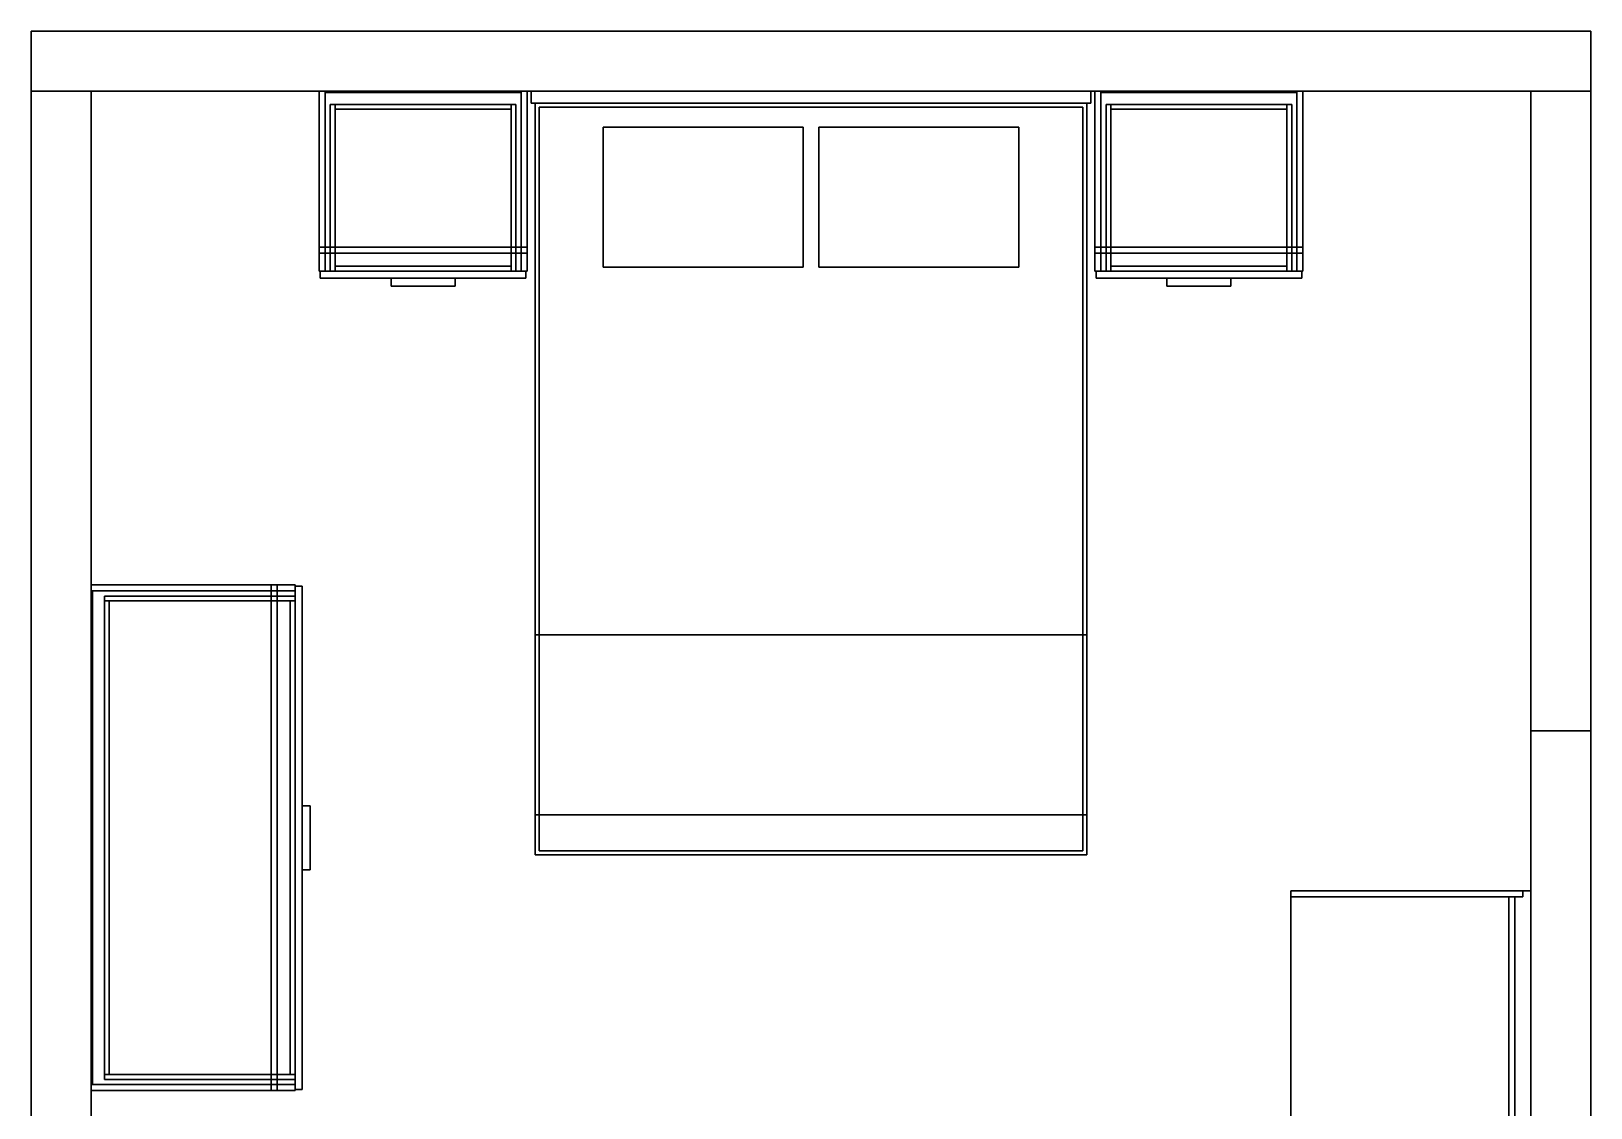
# Model space of a CAD drawing. Header units: millimetres. Extents: x -150 to 3750, y -150 to 4150.
# Drawn here: x -150 to 3750, y 1457 to 4150 of the extents above; entities that cross this region are included whole.
import ezdxf

# ---------------------------------------------------------------- set-up
doc = ezdxf.new("R2010")
doc.units = ezdxf.units.MM
for name, color, linetype in [('AMBIENTE', 2, 'CONTINUOUS'), ('M01_WALL_PANEL', 3, 'CONTINUOUS'), ('M02_BED', 4, 'CONTINUOUS'), ('M03_NIGHTSTAND', 5, 'CONTINUOUS'), ('M04_NIGHTSTAND', 6, 'CONTINUOUS'), ('M06_DRESSER', 1, 'CONTINUOUS'), ('M07_DESK', 2, 'CONTINUOUS')]:
    doc.layers.add(name, color=color, linetype=linetype)

msp = doc.modelspace()

# ---------------------------------------------------------------- linework, layer by layer
at = {"layer": 'AMBIENTE'}
for points in [[(3750, 4150), (3750, 4000), (-150, 4000), (-150, 4150)], [(-150, 4000, 2700), (3750, 4000, 2700), (3750, 4150, 2700), (-150, 4150, 2700)], [(-150, 4150, 2700), (3750, 4150, 2700), (3750, 4150), (-150, 4150)], [(-150, 4000, 2700), (-150, 4150, 2700), (-150, 4150), (-150, 4000)], [(3750, 4150, 2700), (3750, 4000, 2700), (3750, 4000), (3750, 4150)], [(3750, 4000, 2700), (-150, 4000, 2700), (-150, 4000), (3750, 4000)], [(-150, 4000), (0, 4000), (0, 0), (-150, 0)], [(0, 0, 2700), (0, 4000, 2700), (-150, 4000, 2700), (-150, 0, 2700)], [(-150, 0, 2700), (-150, 4000, 2700), (-150, 4000), (-150, 0)], [(-150, 4000, 2700), (0, 4000, 2700), (0, 4000), (-150, 4000)], [(0, 4000, 2700), (0, 0, 2700), (0, 0), (0, 4000)], [(0, 0, -20), (0, 4000, -20), (3600, 4000, -20), (3600, 0, -20)], [(0, 0), (3600, 0), (3600, 4000), (0, 4000)], [(3600, 4000, -20), (0, 4000, -20), (0, 4000), (3600, 4000)], [(0, 4000, -20), (0, 0, -20), (0, 0), (0, 4000)], [(3750, 2400), (3600, 2400), (3600, 4000), (3750, 4000)], [(3600, 4000, 2700), (3600, 2400, 2700), (3750, 2400, 2700), (3750, 4000, 2700)], [(3600, 2400, 2700), (3600, 4000, 2700), (3600, 4000), (3600, 2400)], [(3600, 4000, 2700), (3750, 4000, 2700), (3750, 4000), (3600, 4000)], [(3600, 0, -20), (3600, 4000, -20), (3600, 4000), (3600, 0)], [(3750, 4000, 2700), (3750, 2400, 2700), (3750, 2400), (3750, 4000)], [(3750, 2400, 2700), (3600, 2400, 2700), (3600, 2400), (3750, 2400)], [(3750, 1200), (3600, 1200), (3600, 2400), (3750, 2400)], [(3600, 2400, 1000), (3600, 1200, 1000), (3750, 1200, 1000), (3750, 2400, 1000)], [(3600, 1200, 1000), (3600, 2400, 1000), (3600, 2400), (3600, 1200)], [(3600, 2400, 1000), (3750, 2400, 1000), (3750, 2400), (3600, 2400)], [(3750, 1200, 2200), (3600, 1200, 2200), (3600, 2400, 2200), (3750, 2400, 2200)], [(3600, 2400, 2700), (3600, 1200, 2700), (3750, 1200, 2700), (3750, 2400, 2700)], [(3600, 1200, 2700), (3600, 2400, 2700), (3600, 2400, 2200), (3600, 1200, 2200)], [(3600, 2400, 2700), (3750, 2400, 2700), (3750, 2400, 2200), (3600, 2400, 2200)], [(3750, 2400, 1000), (3750, 1200, 1000), (3750, 1200), (3750, 2400)], [(3750, 2400, 2700), (3750, 1200, 2700), (3750, 1200, 2200), (3750, 2400, 2200)]]:
    msp.add_3dface(points, dxfattribs=at)
at = {"layer": 'M01_WALL_PANEL'}
for points in [[(2500, 4000, 450), (2500, 3970, 450), (1100, 3970, 450), (1100, 4000, 450)], [(1100, 3970, 1050), (2500, 3970, 1050), (2500, 4000, 1050), (1100, 4000, 1050)], [(1100, 4000, 1050), (2500, 4000, 1050), (2500, 4000, 450), (1100, 4000, 450)], [(1100, 3970, 1050), (1100, 4000, 1050), (1100, 4000, 450), (1100, 3970, 450)], [(2500, 4000, 1050), (2500, 3970, 1050), (2500, 3970, 450), (2500, 4000, 450)], [(2500, 3970, 1050), (1100, 3970, 1050), (1100, 3970, 450), (2500, 3970, 450)]]:
    msp.add_3dface(points, dxfattribs=at)
at = {"layer": 'M02_BED'}
for points in [[(2490, 3970), (2490, 2090), (1110, 2090), (1110, 3970)], [(1110, 2090, 297), (2490, 2090, 297), (2490, 3970, 297), (1110, 3970, 297)], [(1110, 3970, 297), (2490, 3970, 297), (2490, 3970), (1110, 3970)], [(1110, 2090, 297), (1110, 3970, 297), (1110, 3970), (1110, 2090)], [(2480, 3960, 297), (2480, 2100, 297), (1120, 2100, 297), (1120, 3960, 297)], [(1120, 2100, 540), (2480, 2100, 540), (2480, 3960, 540), (1120, 3960, 540)], [(1120, 3960, 540), (2480, 3960, 540), (2480, 3960, 297), (1120, 3960, 297)], [(1120, 2100, 540), (1120, 3960, 540), (1120, 3960, 297), (1120, 2100, 297)], [(2480, 3960, 540), (2480, 2100, 540), (2480, 2100, 297), (2480, 3960, 297)], [(2490, 3970, 297), (2490, 2090, 297), (2490, 2090), (2490, 3970)], [(1780, 3910, 540), (1780, 3560, 540), (1280, 3560, 540), (1280, 3910, 540)], [(1280, 3560, 660), (1780, 3560, 660), (1780, 3910, 660), (1280, 3910, 660)], [(1280, 3910, 660), (1780, 3910, 660), (1780, 3910, 540), (1280, 3910, 540)], [(1280, 3560, 660), (1280, 3910, 660), (1280, 3910, 540), (1280, 3560, 540)], [(1780, 3910, 660), (1780, 3560, 660), (1780, 3560, 540), (1780, 3910, 540)], [(2320, 3910, 540), (2320, 3560, 540), (1820, 3560, 540), (1820, 3910, 540)], [(1820, 3560, 660), (2320, 3560, 660), (2320, 3910, 660), (1820, 3910, 660)], [(1820, 3910, 660), (2320, 3910, 660), (2320, 3910, 540), (1820, 3910, 540)], [(1820, 3560, 660), (1820, 3910, 660), (1820, 3910, 540), (1820, 3560, 540)], [(2320, 3910, 660), (2320, 3560, 660), (2320, 3560, 540), (2320, 3910, 540)], [(1780, 3560, 660), (1280, 3560, 660), (1280, 3560, 540), (1780, 3560, 540)], [(2320, 3560, 660), (1820, 3560, 660), (1820, 3560, 540), (2320, 3560, 540)], [(2490, 2640, 535), (2490, 2190, 535), (1110, 2190, 535), (1110, 2640, 535)], [(1110, 2190, 547), (2490, 2190, 547), (2490, 2640, 547), (1110, 2640, 547)], [(1110, 2640, 547), (2490, 2640, 547), (2490, 2640, 535), (1110, 2640, 535)], [(1110, 2190, 547), (1110, 2640, 547), (1110, 2640, 535), (1110, 2190, 535)], [(2490, 2640, 547), (2490, 2190, 547), (2490, 2190, 535), (2490, 2640, 535)], [(2490, 2190, 547), (1110, 2190, 547), (1110, 2190, 535), (2490, 2190, 535)], [(2490, 2090, 297), (1110, 2090, 297), (1110, 2090), (2490, 2090)], [(2480, 2100, 540), (1120, 2100, 540), (1120, 2100, 297), (2480, 2100, 297)]]:
    msp.add_3dface(points, dxfattribs=at)
at = {"layer": 'M03_NIGHTSTAND'}
for points in [[(585, 4000, 60), (585, 3550, 60), (570, 3550, 60), (570, 4000, 60)], [(570, 3550, 680), (585, 3550, 680), (585, 4000, 680), (570, 4000, 680)], [(570, 4000, 680), (585, 4000, 680), (585, 4000, 60), (570, 4000, 60)], [(570, 3550, 680), (570, 4000, 680), (570, 4000, 60), (570, 3550, 60)], [(585, 4000, 680), (585, 3550, 680), (585, 3550, 60), (585, 4000, 60)], [(1075, 4000, 75), (1075, 3997, 75), (585, 3997, 75), (585, 4000, 75)], [(585, 3997, 665), (1075, 3997, 665), (1075, 4000, 665), (585, 4000, 665)], [(585, 4000, 665), (1075, 4000, 665), (1075, 4000, 75), (585, 4000, 75)], [(585, 3997, 665), (585, 4000, 665), (585, 4000, 75), (585, 3997, 75)], [(1075, 3997, 60), (1075, 3550, 60), (585, 3550, 60), (585, 3997, 60)], [(585, 3550, 75), (1075, 3550, 75), (1075, 3997, 75), (585, 3997, 75)], [(585, 3997, 75), (1075, 3997, 75), (1075, 3997, 60), (585, 3997, 60)], [(585, 3550, 75), (585, 3997, 75), (585, 3997, 60), (585, 3550, 60)], [(1075, 3997, 665), (585, 3997, 665), (585, 3997, 75), (1075, 3997, 75)], [(1075, 3997, 665), (1075, 3550, 665), (585, 3550, 665), (585, 3997, 665)], [(585, 3550, 680), (1075, 3550, 680), (1075, 3997, 680), (585, 3997, 680)], [(585, 3997, 680), (1075, 3997, 680), (1075, 3997, 665), (585, 3997, 665)], [(585, 3550, 680), (585, 3997, 680), (585, 3997, 665), (585, 3550, 665)], [(1090, 4000, 60), (1090, 3550, 60), (1075, 3550, 60), (1075, 4000, 60)], [(1075, 3550, 680), (1090, 3550, 680), (1090, 4000, 680), (1075, 4000, 680)], [(1075, 4000, 680), (1090, 4000, 680), (1090, 4000, 60), (1075, 4000, 60)], [(1075, 3550, 680), (1075, 4000, 680), (1075, 4000, 60), (1075, 3550, 60)], [(1075, 4000, 665), (1075, 3997, 665), (1075, 3997, 75), (1075, 4000, 75)], [(1075, 3997, 75), (1075, 3550, 75), (1075, 3550, 60), (1075, 3997, 60)], [(1075, 3997, 680), (1075, 3550, 680), (1075, 3550, 665), (1075, 3997, 665)], [(1090, 4000, 680), (1090, 3550, 680), (1090, 3550, 60), (1090, 4000, 60)], [(610, 3967, 88), (610, 3550, 88), (598, 3550, 88), (598, 3967, 88)], [(598, 3550, 333.5), (610, 3550, 333.5), (610, 3967, 333.5), (598, 3967, 333.5)], [(598, 3967, 333.5), (610, 3967, 333.5), (610, 3967, 88), (598, 3967, 88)], [(598, 3550, 333.5), (598, 3967, 333.5), (598, 3967, 88), (598, 3550, 88)], [(610, 3967, 396.5), (610, 3550, 396.5), (598, 3550, 396.5), (598, 3967, 396.5)], [(598, 3550, 642), (610, 3550, 642), (610, 3967, 642), (598, 3967, 642)], [(598, 3967, 642), (610, 3967, 642), (610, 3967, 396.5), (598, 3967, 396.5)], [(598, 3550, 642), (598, 3967, 642), (598, 3967, 396.5), (598, 3550, 396.5)], [(610, 3967, 333.5), (610, 3550, 333.5), (610, 3550, 88), (610, 3967, 88)], [(1050, 3967, 88), (1050, 3955, 88), (610, 3955, 88), (610, 3967, 88)], [(610, 3955, 333.5), (1050, 3955, 333.5), (1050, 3967, 333.5), (610, 3967, 333.5)], [(610, 3967, 333.5), (1050, 3967, 333.5), (1050, 3967, 88), (610, 3967, 88)], [(610, 3955, 333.5), (610, 3967, 333.5), (610, 3967, 88), (610, 3955, 88)], [(610, 3967, 642), (610, 3550, 642), (610, 3550, 396.5), (610, 3967, 396.5)], [(1050, 3967, 396.5), (1050, 3955, 396.5), (610, 3955, 396.5), (610, 3967, 396.5)], [(610, 3955, 642), (1050, 3955, 642), (1050, 3967, 642), (610, 3967, 642)], [(610, 3967, 642), (1050, 3967, 642), (1050, 3967, 396.5), (610, 3967, 396.5)], [(610, 3955, 642), (610, 3967, 642), (610, 3967, 396.5), (610, 3955, 396.5)], [(1050, 3955, 333.5), (610, 3955, 333.5), (610, 3955, 88), (1050, 3955, 88)], [(1050, 3955, 88), (1050, 3562, 88), (610, 3562, 88), (610, 3955, 88)], [(610, 3562, 91), (1050, 3562, 91), (1050, 3955, 91), (610, 3955, 91)], [(610, 3955, 91), (1050, 3955, 91), (1050, 3955, 88), (610, 3955, 88)], [(610, 3562, 91), (610, 3955, 91), (610, 3955, 88), (610, 3562, 88)], [(1050, 3955, 642), (610, 3955, 642), (610, 3955, 396.5), (1050, 3955, 396.5)], [(1050, 3955, 396.5), (1050, 3562, 396.5), (610, 3562, 396.5), (610, 3955, 396.5)], [(610, 3562, 399.5), (1050, 3562, 399.5), (1050, 3955, 399.5), (610, 3955, 399.5)], [(610, 3955, 399.5), (1050, 3955, 399.5), (1050, 3955, 396.5), (610, 3955, 396.5)], [(610, 3562, 399.5), (610, 3955, 399.5), (610, 3955, 396.5), (610, 3562, 396.5)], [(1062, 3967, 88), (1062, 3550, 88), (1050, 3550, 88), (1050, 3967, 88)], [(1050, 3550, 333.5), (1062, 3550, 333.5), (1062, 3967, 333.5), (1050, 3967, 333.5)], [(1050, 3967, 333.5), (1062, 3967, 333.5), (1062, 3967, 88), (1050, 3967, 88)], [(1050, 3550, 333.5), (1050, 3967, 333.5), (1050, 3967, 88), (1050, 3550, 88)], [(1050, 3967, 333.5), (1050, 3955, 333.5), (1050, 3955, 88), (1050, 3967, 88)], [(1062, 3967, 396.5), (1062, 3550, 396.5), (1050, 3550, 396.5), (1050, 3967, 396.5)], [(1050, 3550, 642), (1062, 3550, 642), (1062, 3967, 642), (1050, 3967, 642)], [(1050, 3967, 642), (1062, 3967, 642), (1062, 3967, 396.5), (1050, 3967, 396.5)], [(1050, 3550, 642), (1050, 3967, 642), (1050, 3967, 396.5), (1050, 3550, 396.5)], [(1050, 3967, 642), (1050, 3955, 642), (1050, 3955, 396.5), (1050, 3967, 396.5)], [(1050, 3955, 91), (1050, 3562, 91), (1050, 3562, 88), (1050, 3955, 88)], [(1050, 3955, 399.5), (1050, 3562, 399.5), (1050, 3562, 396.5), (1050, 3955, 396.5)], [(1062, 3967, 333.5), (1062, 3550, 333.5), (1062, 3550, 88), (1062, 3967, 88)], [(1062, 3967, 642), (1062, 3550, 642), (1062, 3550, 396.5), (1062, 3967, 396.5)], [(1090, 3610), (1090, 3595), (570, 3595), (570, 3610)], [(570, 3595, 60), (1090, 3595, 60), (1090, 3610, 60), (570, 3610, 60)], [(570, 3610, 60), (1090, 3610, 60), (1090, 3610), (570, 3610)], [(570, 3595, 60), (570, 3610, 60), (570, 3610), (570, 3595)], [(1090, 3595, 60), (570, 3595, 60), (570, 3595), (1090, 3595)], [(1090, 3610, 60), (1090, 3595, 60), (1090, 3595), (1090, 3610)], [(585, 3550, 680), (570, 3550, 680), (570, 3550, 60), (585, 3550, 60)], [(1087, 3550, 63), (1087, 3532, 63), (573, 3532, 63), (573, 3550, 63)], [(573, 3532, 368.5), (1087, 3532, 368.5), (1087, 3550, 368.5), (573, 3550, 368.5)], [(573, 3550, 368.5), (1087, 3550, 368.5), (1087, 3550, 63), (573, 3550, 63)], [(573, 3532, 368.5), (573, 3550, 368.5), (573, 3550, 63), (573, 3532, 63)], [(1087, 3550, 371.5), (1087, 3532, 371.5), (573, 3532, 371.5), (573, 3550, 371.5)], [(573, 3532, 677), (1087, 3532, 677), (1087, 3550, 677), (573, 3550, 677)], [(573, 3550, 677), (1087, 3550, 677), (1087, 3550, 371.5), (573, 3550, 371.5)], [(573, 3532, 677), (573, 3550, 677), (573, 3550, 371.5), (573, 3532, 371.5)], [(1075, 3550, 75), (585, 3550, 75), (585, 3550, 60), (1075, 3550, 60)], [(1075, 3550, 680), (585, 3550, 680), (585, 3550, 665), (1075, 3550, 665)], [(610, 3550, 333.5), (598, 3550, 333.5), (598, 3550, 88), (610, 3550, 88)], [(610, 3550, 642), (598, 3550, 642), (598, 3550, 396.5), (610, 3550, 396.5)], [(1050, 3562, 88), (1050, 3550, 88), (610, 3550, 88), (610, 3562, 88)], [(610, 3550, 333.5), (1050, 3550, 333.5), (1050, 3562, 333.5), (610, 3562, 333.5)], [(610, 3562, 333.5), (1050, 3562, 333.5), (1050, 3562, 88), (610, 3562, 88)], [(610, 3550, 333.5), (610, 3562, 333.5), (610, 3562, 88), (610, 3550, 88)], [(1050, 3562, 91), (610, 3562, 91), (610, 3562, 88), (1050, 3562, 88)], [(1050, 3562, 396.5), (1050, 3550, 396.5), (610, 3550, 396.5), (610, 3562, 396.5)], [(610, 3550, 642), (1050, 3550, 642), (1050, 3562, 642), (610, 3562, 642)], [(610, 3562, 642), (1050, 3562, 642), (1050, 3562, 396.5), (610, 3562, 396.5)], [(610, 3550, 642), (610, 3562, 642), (610, 3562, 396.5), (610, 3550, 396.5)], [(1050, 3562, 399.5), (610, 3562, 399.5), (610, 3562, 396.5), (1050, 3562, 396.5)], [(1050, 3550, 333.5), (610, 3550, 333.5), (610, 3550, 88), (1050, 3550, 88)], [(1050, 3550, 642), (610, 3550, 642), (610, 3550, 396.5), (1050, 3550, 396.5)], [(1050, 3562, 333.5), (1050, 3550, 333.5), (1050, 3550, 88), (1050, 3562, 88)], [(1050, 3562, 642), (1050, 3550, 642), (1050, 3550, 396.5), (1050, 3562, 396.5)], [(1062, 3550, 333.5), (1050, 3550, 333.5), (1050, 3550, 88), (1062, 3550, 88)], [(1062, 3550, 642), (1050, 3550, 642), (1050, 3550, 396.5), (1062, 3550, 396.5)], [(1090, 3550, 680), (1075, 3550, 680), (1075, 3550, 60), (1090, 3550, 60)], [(1087, 3550, 368.5), (1087, 3532, 368.5), (1087, 3532, 63), (1087, 3550, 63)], [(1087, 3550, 677), (1087, 3532, 677), (1087, 3532, 371.5), (1087, 3550, 371.5)], [(1087, 3532, 368.5), (573, 3532, 368.5), (573, 3532, 63), (1087, 3532, 63)], [(1087, 3532, 677), (573, 3532, 677), (573, 3532, 371.5), (1087, 3532, 371.5)], [(910, 3532, 318.5), (910, 3512, 318.5), (750, 3512, 318.5), (750, 3532, 318.5)], [(750, 3512, 338.5), (910, 3512, 338.5), (910, 3532, 338.5), (750, 3532, 338.5)], [(750, 3532, 338.5), (910, 3532, 338.5), (910, 3532, 318.5), (750, 3532, 318.5)], [(750, 3512, 338.5), (750, 3532, 338.5), (750, 3532, 318.5), (750, 3512, 318.5)], [(910, 3532, 627), (910, 3512, 627), (750, 3512, 627), (750, 3532, 627)], [(750, 3512, 647), (910, 3512, 647), (910, 3532, 647), (750, 3532, 647)], [(750, 3532, 647), (910, 3532, 647), (910, 3532, 627), (750, 3532, 627)], [(750, 3512, 647), (750, 3532, 647), (750, 3532, 627), (750, 3512, 627)], [(910, 3512, 338.5), (750, 3512, 338.5), (750, 3512, 318.5), (910, 3512, 318.5)], [(910, 3512, 647), (750, 3512, 647), (750, 3512, 627), (910, 3512, 627)], [(910, 3532, 338.5), (910, 3512, 338.5), (910, 3512, 318.5), (910, 3532, 318.5)], [(910, 3532, 647), (910, 3512, 647), (910, 3512, 627), (910, 3532, 627)]]:
    msp.add_3dface(points, dxfattribs=at)
at = {"layer": 'M04_NIGHTSTAND'}
for points in [[(2525, 4000, 60), (2525, 3550, 60), (2510, 3550, 60), (2510, 4000, 60)], [(2510, 3550, 680), (2525, 3550, 680), (2525, 4000, 680), (2510, 4000, 680)], [(2510, 4000, 680), (2525, 4000, 680), (2525, 4000, 60), (2510, 4000, 60)], [(2510, 3550, 680), (2510, 4000, 680), (2510, 4000, 60), (2510, 3550, 60)], [(2525, 4000, 680), (2525, 3550, 680), (2525, 3550, 60), (2525, 4000, 60)], [(3015, 4000, 75), (3015, 3997, 75), (2525, 3997, 75), (2525, 4000, 75)], [(2525, 3997, 665), (3015, 3997, 665), (3015, 4000, 665), (2525, 4000, 665)], [(2525, 4000, 665), (3015, 4000, 665), (3015, 4000, 75), (2525, 4000, 75)], [(2525, 3997, 665), (2525, 4000, 665), (2525, 4000, 75), (2525, 3997, 75)], [(3015, 3997, 60), (3015, 3550, 60), (2525, 3550, 60), (2525, 3997, 60)], [(2525, 3550, 75), (3015, 3550, 75), (3015, 3997, 75), (2525, 3997, 75)], [(2525, 3997, 75), (3015, 3997, 75), (3015, 3997, 60), (2525, 3997, 60)], [(2525, 3550, 75), (2525, 3997, 75), (2525, 3997, 60), (2525, 3550, 60)], [(3015, 3997, 665), (2525, 3997, 665), (2525, 3997, 75), (3015, 3997, 75)], [(3015, 3997, 665), (3015, 3550, 665), (2525, 3550, 665), (2525, 3997, 665)], [(2525, 3550, 680), (3015, 3550, 680), (3015, 3997, 680), (2525, 3997, 680)], [(2525, 3997, 680), (3015, 3997, 680), (3015, 3997, 665), (2525, 3997, 665)], [(2525, 3550, 680), (2525, 3997, 680), (2525, 3997, 665), (2525, 3550, 665)], [(3030, 4000, 60), (3030, 3550, 60), (3015, 3550, 60), (3015, 4000, 60)], [(3015, 3550, 680), (3030, 3550, 680), (3030, 4000, 680), (3015, 4000, 680)], [(3015, 4000, 680), (3030, 4000, 680), (3030, 4000, 60), (3015, 4000, 60)], [(3015, 3550, 680), (3015, 4000, 680), (3015, 4000, 60), (3015, 3550, 60)], [(3015, 4000, 665), (3015, 3997, 665), (3015, 3997, 75), (3015, 4000, 75)], [(3015, 3997, 75), (3015, 3550, 75), (3015, 3550, 60), (3015, 3997, 60)], [(3015, 3997, 680), (3015, 3550, 680), (3015, 3550, 665), (3015, 3997, 665)], [(3030, 4000, 680), (3030, 3550, 680), (3030, 3550, 60), (3030, 4000, 60)], [(2550, 3967, 88), (2550, 3550, 88), (2538, 3550, 88), (2538, 3967, 88)], [(2538, 3550, 333.5), (2550, 3550, 333.5), (2550, 3967, 333.5), (2538, 3967, 333.5)], [(2538, 3967, 333.5), (2550, 3967, 333.5), (2550, 3967, 88), (2538, 3967, 88)], [(2538, 3550, 333.5), (2538, 3967, 333.5), (2538, 3967, 88), (2538, 3550, 88)], [(2550, 3967, 396.5), (2550, 3550, 396.5), (2538, 3550, 396.5), (2538, 3967, 396.5)], [(2538, 3550, 642), (2550, 3550, 642), (2550, 3967, 642), (2538, 3967, 642)], [(2538, 3967, 642), (2550, 3967, 642), (2550, 3967, 396.5), (2538, 3967, 396.5)], [(2538, 3550, 642), (2538, 3967, 642), (2538, 3967, 396.5), (2538, 3550, 396.5)], [(2550, 3967, 333.5), (2550, 3550, 333.5), (2550, 3550, 88), (2550, 3967, 88)], [(2990, 3967, 88), (2990, 3955, 88), (2550, 3955, 88), (2550, 3967, 88)], [(2550, 3955, 333.5), (2990, 3955, 333.5), (2990, 3967, 333.5), (2550, 3967, 333.5)], [(2550, 3967, 333.5), (2990, 3967, 333.5), (2990, 3967, 88), (2550, 3967, 88)], [(2550, 3955, 333.5), (2550, 3967, 333.5), (2550, 3967, 88), (2550, 3955, 88)], [(2550, 3967, 642), (2550, 3550, 642), (2550, 3550, 396.5), (2550, 3967, 396.5)], [(2990, 3967, 396.5), (2990, 3955, 396.5), (2550, 3955, 396.5), (2550, 3967, 396.5)], [(2550, 3955, 642), (2990, 3955, 642), (2990, 3967, 642), (2550, 3967, 642)], [(2550, 3967, 642), (2990, 3967, 642), (2990, 3967, 396.5), (2550, 3967, 396.5)], [(2550, 3955, 642), (2550, 3967, 642), (2550, 3967, 396.5), (2550, 3955, 396.5)], [(2990, 3955, 333.5), (2550, 3955, 333.5), (2550, 3955, 88), (2990, 3955, 88)], [(2990, 3955, 88), (2990, 3562, 88), (2550, 3562, 88), (2550, 3955, 88)], [(2550, 3562, 91), (2990, 3562, 91), (2990, 3955, 91), (2550, 3955, 91)], [(2550, 3955, 91), (2990, 3955, 91), (2990, 3955, 88), (2550, 3955, 88)], [(2550, 3562, 91), (2550, 3955, 91), (2550, 3955, 88), (2550, 3562, 88)], [(2990, 3955, 642), (2550, 3955, 642), (2550, 3955, 396.5), (2990, 3955, 396.5)], [(2990, 3955, 396.5), (2990, 3562, 396.5), (2550, 3562, 396.5), (2550, 3955, 396.5)], [(2550, 3562, 399.5), (2990, 3562, 399.5), (2990, 3955, 399.5), (2550, 3955, 399.5)], [(2550, 3955, 399.5), (2990, 3955, 399.5), (2990, 3955, 396.5), (2550, 3955, 396.5)], [(2550, 3562, 399.5), (2550, 3955, 399.5), (2550, 3955, 396.5), (2550, 3562, 396.5)], [(3002, 3967, 88), (3002, 3550, 88), (2990, 3550, 88), (2990, 3967, 88)], [(2990, 3550, 333.5), (3002, 3550, 333.5), (3002, 3967, 333.5), (2990, 3967, 333.5)], [(2990, 3967, 333.5), (3002, 3967, 333.5), (3002, 3967, 88), (2990, 3967, 88)], [(2990, 3550, 333.5), (2990, 3967, 333.5), (2990, 3967, 88), (2990, 3550, 88)], [(2990, 3967, 333.5), (2990, 3955, 333.5), (2990, 3955, 88), (2990, 3967, 88)], [(3002, 3967, 396.5), (3002, 3550, 396.5), (2990, 3550, 396.5), (2990, 3967, 396.5)], [(2990, 3550, 642), (3002, 3550, 642), (3002, 3967, 642), (2990, 3967, 642)], [(2990, 3967, 642), (3002, 3967, 642), (3002, 3967, 396.5), (2990, 3967, 396.5)], [(2990, 3550, 642), (2990, 3967, 642), (2990, 3967, 396.5), (2990, 3550, 396.5)], [(2990, 3967, 642), (2990, 3955, 642), (2990, 3955, 396.5), (2990, 3967, 396.5)], [(2990, 3955, 91), (2990, 3562, 91), (2990, 3562, 88), (2990, 3955, 88)], [(2990, 3955, 399.5), (2990, 3562, 399.5), (2990, 3562, 396.5), (2990, 3955, 396.5)], [(3002, 3967, 333.5), (3002, 3550, 333.5), (3002, 3550, 88), (3002, 3967, 88)], [(3002, 3967, 642), (3002, 3550, 642), (3002, 3550, 396.5), (3002, 3967, 396.5)], [(3030, 3610), (3030, 3595), (2510, 3595), (2510, 3610)], [(2510, 3595, 60), (3030, 3595, 60), (3030, 3610, 60), (2510, 3610, 60)], [(2510, 3610, 60), (3030, 3610, 60), (3030, 3610), (2510, 3610)], [(2510, 3595, 60), (2510, 3610, 60), (2510, 3610), (2510, 3595)], [(3030, 3595, 60), (2510, 3595, 60), (2510, 3595), (3030, 3595)], [(3030, 3610, 60), (3030, 3595, 60), (3030, 3595), (3030, 3610)], [(2525, 3550, 680), (2510, 3550, 680), (2510, 3550, 60), (2525, 3550, 60)], [(3027, 3550, 63), (3027, 3532, 63), (2513, 3532, 63), (2513, 3550, 63)], [(2513, 3532, 368.5), (3027, 3532, 368.5), (3027, 3550, 368.5), (2513, 3550, 368.5)], [(2513, 3550, 368.5), (3027, 3550, 368.5), (3027, 3550, 63), (2513, 3550, 63)], [(2513, 3532, 368.5), (2513, 3550, 368.5), (2513, 3550, 63), (2513, 3532, 63)], [(3027, 3550, 371.5), (3027, 3532, 371.5), (2513, 3532, 371.5), (2513, 3550, 371.5)], [(2513, 3532, 677), (3027, 3532, 677), (3027, 3550, 677), (2513, 3550, 677)], [(2513, 3550, 677), (3027, 3550, 677), (3027, 3550, 371.5), (2513, 3550, 371.5)], [(2513, 3532, 677), (2513, 3550, 677), (2513, 3550, 371.5), (2513, 3532, 371.5)], [(3015, 3550, 75), (2525, 3550, 75), (2525, 3550, 60), (3015, 3550, 60)], [(3015, 3550, 680), (2525, 3550, 680), (2525, 3550, 665), (3015, 3550, 665)], [(2550, 3550, 333.5), (2538, 3550, 333.5), (2538, 3550, 88), (2550, 3550, 88)], [(2550, 3550, 642), (2538, 3550, 642), (2538, 3550, 396.5), (2550, 3550, 396.5)], [(2990, 3562, 88), (2990, 3550, 88), (2550, 3550, 88), (2550, 3562, 88)], [(2550, 3550, 333.5), (2990, 3550, 333.5), (2990, 3562, 333.5), (2550, 3562, 333.5)], [(2550, 3562, 333.5), (2990, 3562, 333.5), (2990, 3562, 88), (2550, 3562, 88)], [(2550, 3550, 333.5), (2550, 3562, 333.5), (2550, 3562, 88), (2550, 3550, 88)], [(2990, 3562, 91), (2550, 3562, 91), (2550, 3562, 88), (2990, 3562, 88)], [(2990, 3562, 396.5), (2990, 3550, 396.5), (2550, 3550, 396.5), (2550, 3562, 396.5)], [(2550, 3550, 642), (2990, 3550, 642), (2990, 3562, 642), (2550, 3562, 642)], [(2550, 3562, 642), (2990, 3562, 642), (2990, 3562, 396.5), (2550, 3562, 396.5)], [(2550, 3550, 642), (2550, 3562, 642), (2550, 3562, 396.5), (2550, 3550, 396.5)], [(2990, 3562, 399.5), (2550, 3562, 399.5), (2550, 3562, 396.5), (2990, 3562, 396.5)], [(2990, 3550, 333.5), (2550, 3550, 333.5), (2550, 3550, 88), (2990, 3550, 88)], [(2990, 3550, 642), (2550, 3550, 642), (2550, 3550, 396.5), (2990, 3550, 396.5)], [(2990, 3562, 333.5), (2990, 3550, 333.5), (2990, 3550, 88), (2990, 3562, 88)], [(2990, 3562, 642), (2990, 3550, 642), (2990, 3550, 396.5), (2990, 3562, 396.5)], [(3002, 3550, 333.5), (2990, 3550, 333.5), (2990, 3550, 88), (3002, 3550, 88)], [(3002, 3550, 642), (2990, 3550, 642), (2990, 3550, 396.5), (3002, 3550, 396.5)], [(3030, 3550, 680), (3015, 3550, 680), (3015, 3550, 60), (3030, 3550, 60)], [(3027, 3550, 368.5), (3027, 3532, 368.5), (3027, 3532, 63), (3027, 3550, 63)], [(3027, 3550, 677), (3027, 3532, 677), (3027, 3532, 371.5), (3027, 3550, 371.5)], [(3027, 3532, 368.5), (2513, 3532, 368.5), (2513, 3532, 63), (3027, 3532, 63)], [(3027, 3532, 677), (2513, 3532, 677), (2513, 3532, 371.5), (3027, 3532, 371.5)], [(2850, 3532, 318.5), (2850, 3512, 318.5), (2690, 3512, 318.5), (2690, 3532, 318.5)], [(2690, 3512, 338.5), (2850, 3512, 338.5), (2850, 3532, 338.5), (2690, 3532, 338.5)], [(2690, 3532, 338.5), (2850, 3532, 338.5), (2850, 3532, 318.5), (2690, 3532, 318.5)], [(2690, 3512, 338.5), (2690, 3532, 338.5), (2690, 3532, 318.5), (2690, 3512, 318.5)], [(2850, 3532, 627), (2850, 3512, 627), (2690, 3512, 627), (2690, 3532, 627)], [(2690, 3512, 647), (2850, 3512, 647), (2850, 3532, 647), (2690, 3532, 647)], [(2690, 3532, 647), (2850, 3532, 647), (2850, 3532, 627), (2690, 3532, 627)], [(2690, 3512, 647), (2690, 3532, 647), (2690, 3532, 627), (2690, 3512, 627)], [(2850, 3512, 338.5), (2690, 3512, 338.5), (2690, 3512, 318.5), (2850, 3512, 318.5)], [(2850, 3512, 647), (2690, 3512, 647), (2690, 3512, 627), (2850, 3512, 627)], [(2850, 3532, 338.5), (2850, 3512, 338.5), (2850, 3512, 318.5), (2850, 3532, 318.5)], [(2850, 3532, 647), (2850, 3512, 647), (2850, 3512, 627), (2850, 3532, 627)]]:
    msp.add_3dface(points, dxfattribs=at)
at = {"layer": 'M06_DRESSER'}
for points in [[(0, 2765, 60), (510, 2765, 60), (510, 2750, 60), (0, 2750, 60)], [(510, 2750, 1010), (510, 2765, 1010), (0, 2765, 1010), (0, 2750, 1010)], [(0, 2750, 1010), (0, 2765, 1010), (0, 2765, 60), (0, 2750, 60)], [(0, 2765, 1010), (510, 2765, 1010), (510, 2765, 60), (0, 2765, 60)], [(510, 2750, 1010), (0, 2750, 1010), (0, 2750, 60), (510, 2750, 60)], [(0, 2750, 75), (3, 2750, 75), (3, 1515, 75), (0, 1515, 75)], [(3, 1515, 995), (3, 2750, 995), (0, 2750, 995), (0, 1515, 995)], [(0, 1515, 995), (0, 2750, 995), (0, 2750, 75), (0, 1515, 75)], [(0, 2750, 995), (3, 2750, 995), (3, 2750, 75), (0, 2750, 75)], [(3, 2750, 60), (510, 2750, 60), (510, 1515, 60), (3, 1515, 60)], [(510, 1515, 75), (510, 2750, 75), (3, 2750, 75), (3, 1515, 75)], [(3, 1515, 75), (3, 2750, 75), (3, 2750, 60), (3, 1515, 60)], [(3, 2750, 75), (510, 2750, 75), (510, 2750, 60), (3, 2750, 60)], [(3, 2750, 995), (3, 1515, 995), (3, 1515, 75), (3, 2750, 75)], [(3, 2750, 995), (510, 2750, 995), (510, 1515, 995), (3, 1515, 995)], [(510, 1515, 1010), (510, 2750, 1010), (3, 2750, 1010), (3, 1515, 1010)], [(3, 1515, 1010), (3, 2750, 1010), (3, 2750, 995), (3, 1515, 995)], [(3, 2750, 1010), (510, 2750, 1010), (510, 2750, 995), (3, 2750, 995)], [(33, 2737, 88), (510, 2737, 88), (510, 2725, 88), (33, 2725, 88)], [(510, 2725, 261.8), (510, 2737, 261.8), (33, 2737, 261.8), (33, 2725, 261.8)], [(33, 2725, 261.8), (33, 2737, 261.8), (33, 2737, 88), (33, 2725, 88)], [(33, 2737, 261.8), (510, 2737, 261.8), (510, 2737, 88), (33, 2737, 88)], [(33, 2737, 324.8), (510, 2737, 324.8), (510, 2725, 324.8), (33, 2725, 324.8)], [(510, 2725, 498.5), (510, 2737, 498.5), (33, 2737, 498.5), (33, 2725, 498.5)], [(33, 2725, 498.5), (33, 2737, 498.5), (33, 2737, 324.8), (33, 2725, 324.8)], [(33, 2737, 498.5), (510, 2737, 498.5), (510, 2737, 324.8), (33, 2737, 324.8)], [(33, 2737, 561.5), (510, 2737, 561.5), (510, 2725, 561.5), (33, 2725, 561.5)], [(510, 2725, 735.2), (510, 2737, 735.2), (33, 2737, 735.2), (33, 2725, 735.2)], [(33, 2725, 735.2), (33, 2737, 735.2), (33, 2737, 561.5), (33, 2725, 561.5)], [(33, 2737, 735.2), (510, 2737, 735.2), (510, 2737, 561.5), (33, 2737, 561.5)], [(33, 2737, 798.2), (510, 2737, 798.2), (510, 2725, 798.2), (33, 2725, 798.2)], [(510, 2725, 972), (510, 2737, 972), (33, 2737, 972), (33, 2725, 972)], [(33, 2725, 972), (33, 2737, 972), (33, 2737, 798.2), (33, 2725, 798.2)], [(33, 2737, 972), (510, 2737, 972), (510, 2737, 798.2), (33, 2737, 798.2)], [(450, 2765), (465, 2765), (465, 1500), (450, 1500)], [(465, 1500, 60), (465, 2765, 60), (450, 2765, 60), (450, 1500, 60)], [(450, 1500, 60), (450, 2765, 60), (450, 2765), (450, 1500)], [(450, 2765, 60), (465, 2765, 60), (465, 2765), (450, 2765)], [(465, 2765, 60), (465, 1500, 60), (465, 1500), (465, 2765)], [(510, 2765, 1010), (510, 2750, 1010), (510, 2750, 60), (510, 2765, 60)], [(510, 2762, 63), (528, 2762, 63), (528, 1503, 63), (510, 1503, 63)], [(528, 1503, 296.8), (528, 2762, 296.8), (510, 2762, 296.8), (510, 1503, 296.8)], [(510, 1503, 296.8), (510, 2762, 296.8), (510, 2762, 63), (510, 1503, 63)], [(510, 2762, 296.8), (528, 2762, 296.8), (528, 2762, 63), (510, 2762, 63)], [(510, 2762, 299.8), (528, 2762, 299.8), (528, 1503, 299.8), (510, 1503, 299.8)], [(528, 1503, 533.5), (528, 2762, 533.5), (510, 2762, 533.5), (510, 1503, 533.5)], [(510, 1503, 533.5), (510, 2762, 533.5), (510, 2762, 299.8), (510, 1503, 299.8)], [(510, 2762, 533.5), (528, 2762, 533.5), (528, 2762, 299.8), (510, 2762, 299.8)], [(510, 2762, 536.5), (528, 2762, 536.5), (528, 1503, 536.5), (510, 1503, 536.5)], [(528, 1503, 770.2), (528, 2762, 770.2), (510, 2762, 770.2), (510, 1503, 770.2)], [(510, 1503, 770.2), (510, 2762, 770.2), (510, 2762, 536.5), (510, 1503, 536.5)], [(510, 2762, 770.2), (528, 2762, 770.2), (528, 2762, 536.5), (510, 2762, 536.5)], [(510, 2762, 773.2), (528, 2762, 773.2), (528, 1503, 773.2), (510, 1503, 773.2)], [(528, 1503, 1007), (528, 2762, 1007), (510, 2762, 1007), (510, 1503, 1007)], [(510, 1503, 1007), (510, 2762, 1007), (510, 2762, 773.2), (510, 1503, 773.2)], [(510, 2762, 1007), (528, 2762, 1007), (528, 2762, 773.2), (510, 2762, 773.2)], [(510, 2750, 75), (510, 1515, 75), (510, 1515, 60), (510, 2750, 60)], [(510, 2750, 1010), (510, 1515, 1010), (510, 1515, 995), (510, 2750, 995)], [(510, 2737, 261.8), (510, 2725, 261.8), (510, 2725, 88), (510, 2737, 88)], [(510, 2737, 498.5), (510, 2725, 498.5), (510, 2725, 324.8), (510, 2737, 324.8)], [(510, 2737, 735.2), (510, 2725, 735.2), (510, 2725, 561.5), (510, 2737, 561.5)], [(510, 2737, 972), (510, 2725, 972), (510, 2725, 798.2), (510, 2737, 798.2)], [(528, 2762, 296.8), (528, 1503, 296.8), (528, 1503, 63), (528, 2762, 63)], [(528, 2762, 533.5), (528, 1503, 533.5), (528, 1503, 299.8), (528, 2762, 299.8)], [(528, 2762, 770.2), (528, 1503, 770.2), (528, 1503, 536.5), (528, 2762, 536.5)], [(528, 2762, 1007), (528, 1503, 1007), (528, 1503, 773.2), (528, 2762, 773.2)], [(510, 2725, 261.8), (33, 2725, 261.8), (33, 2725, 88), (510, 2725, 88)], [(33, 2725, 88), (45, 2725, 88), (45, 1540, 88), (33, 1540, 88)], [(45, 1540, 261.8), (45, 2725, 261.8), (33, 2725, 261.8), (33, 1540, 261.8)], [(33, 1540, 261.8), (33, 2725, 261.8), (33, 2725, 88), (33, 1540, 88)], [(33, 2725, 261.8), (45, 2725, 261.8), (45, 2725, 88), (33, 2725, 88)], [(510, 2725, 498.5), (33, 2725, 498.5), (33, 2725, 324.8), (510, 2725, 324.8)], [(33, 2725, 324.8), (45, 2725, 324.8), (45, 1540, 324.8), (33, 1540, 324.8)], [(45, 1540, 498.5), (45, 2725, 498.5), (33, 2725, 498.5), (33, 1540, 498.5)], [(33, 1540, 498.5), (33, 2725, 498.5), (33, 2725, 324.8), (33, 1540, 324.8)], [(33, 2725, 498.5), (45, 2725, 498.5), (45, 2725, 324.8), (33, 2725, 324.8)], [(510, 2725, 735.2), (33, 2725, 735.2), (33, 2725, 561.5), (510, 2725, 561.5)], [(33, 2725, 561.5), (45, 2725, 561.5), (45, 1540, 561.5), (33, 1540, 561.5)], [(45, 1540, 735.2), (45, 2725, 735.2), (33, 2725, 735.2), (33, 1540, 735.2)], [(33, 1540, 735.2), (33, 2725, 735.2), (33, 2725, 561.5), (33, 1540, 561.5)], [(33, 2725, 735.2), (45, 2725, 735.2), (45, 2725, 561.5), (33, 2725, 561.5)], [(510, 2725, 972), (33, 2725, 972), (33, 2725, 798.2), (510, 2725, 798.2)], [(33, 2725, 798.2), (45, 2725, 798.2), (45, 1540, 798.2), (33, 1540, 798.2)], [(45, 1540, 972), (45, 2725, 972), (33, 2725, 972), (33, 1540, 972)], [(33, 1540, 972), (33, 2725, 972), (33, 2725, 798.2), (33, 1540, 798.2)], [(33, 2725, 972), (45, 2725, 972), (45, 2725, 798.2), (33, 2725, 798.2)], [(45, 2725, 261.8), (45, 1540, 261.8), (45, 1540, 88), (45, 2725, 88)], [(45, 2725, 88), (498, 2725, 88), (498, 1540, 88), (45, 1540, 88)], [(498, 1540, 91), (498, 2725, 91), (45, 2725, 91), (45, 1540, 91)], [(45, 1540, 91), (45, 2725, 91), (45, 2725, 88), (45, 1540, 88)], [(45, 2725, 91), (498, 2725, 91), (498, 2725, 88), (45, 2725, 88)], [(45, 2725, 498.5), (45, 1540, 498.5), (45, 1540, 324.8), (45, 2725, 324.8)], [(45, 2725, 324.8), (498, 2725, 324.8), (498, 1540, 324.8), (45, 1540, 324.8)], [(498, 1540, 327.8), (498, 2725, 327.8), (45, 2725, 327.8), (45, 1540, 327.8)], [(45, 1540, 327.8), (45, 2725, 327.8), (45, 2725, 324.8), (45, 1540, 324.8)], [(45, 2725, 327.8), (498, 2725, 327.8), (498, 2725, 324.8), (45, 2725, 324.8)], [(45, 2725, 735.2), (45, 1540, 735.2), (45, 1540, 561.5), (45, 2725, 561.5)], [(45, 2725, 561.5), (498, 2725, 561.5), (498, 1540, 561.5), (45, 1540, 561.5)], [(498, 1540, 564.5), (498, 2725, 564.5), (45, 2725, 564.5), (45, 1540, 564.5)], [(45, 1540, 564.5), (45, 2725, 564.5), (45, 2725, 561.5), (45, 1540, 561.5)], [(45, 2725, 564.5), (498, 2725, 564.5), (498, 2725, 561.5), (45, 2725, 561.5)], [(45, 2725, 972), (45, 1540, 972), (45, 1540, 798.2), (45, 2725, 798.2)], [(45, 2725, 798.2), (498, 2725, 798.2), (498, 1540, 798.2), (45, 1540, 798.2)], [(498, 1540, 801.2), (498, 2725, 801.2), (45, 2725, 801.2), (45, 1540, 801.2)], [(45, 1540, 801.2), (45, 2725, 801.2), (45, 2725, 798.2), (45, 1540, 798.2)], [(45, 2725, 801.2), (498, 2725, 801.2), (498, 2725, 798.2), (45, 2725, 798.2)], [(498, 2725, 88), (510, 2725, 88), (510, 1540, 88), (498, 1540, 88)], [(510, 1540, 261.8), (510, 2725, 261.8), (498, 2725, 261.8), (498, 1540, 261.8)], [(498, 1540, 261.8), (498, 2725, 261.8), (498, 2725, 88), (498, 1540, 88)], [(498, 2725, 261.8), (510, 2725, 261.8), (510, 2725, 88), (498, 2725, 88)], [(498, 2725, 91), (498, 1540, 91), (498, 1540, 88), (498, 2725, 88)], [(498, 2725, 324.8), (510, 2725, 324.8), (510, 1540, 324.8), (498, 1540, 324.8)], [(510, 1540, 498.5), (510, 2725, 498.5), (498, 2725, 498.5), (498, 1540, 498.5)], [(498, 1540, 498.5), (498, 2725, 498.5), (498, 2725, 324.8), (498, 1540, 324.8)], [(498, 2725, 498.5), (510, 2725, 498.5), (510, 2725, 324.8), (498, 2725, 324.8)], [(498, 2725, 327.8), (498, 1540, 327.8), (498, 1540, 324.8), (498, 2725, 324.8)], [(498, 2725, 561.5), (510, 2725, 561.5), (510, 1540, 561.5), (498, 1540, 561.5)], [(510, 1540, 735.2), (510, 2725, 735.2), (498, 2725, 735.2), (498, 1540, 735.2)], [(498, 1540, 735.2), (498, 2725, 735.2), (498, 2725, 561.5), (498, 1540, 561.5)], [(498, 2725, 735.2), (510, 2725, 735.2), (510, 2725, 561.5), (498, 2725, 561.5)], [(498, 2725, 564.5), (498, 1540, 564.5), (498, 1540, 561.5), (498, 2725, 561.5)], [(498, 2725, 798.2), (510, 2725, 798.2), (510, 1540, 798.2), (498, 1540, 798.2)], [(510, 1540, 972), (510, 2725, 972), (498, 2725, 972), (498, 1540, 972)], [(498, 1540, 972), (498, 2725, 972), (498, 2725, 798.2), (498, 1540, 798.2)], [(498, 2725, 972), (510, 2725, 972), (510, 2725, 798.2), (498, 2725, 798.2)], [(498, 2725, 801.2), (498, 1540, 801.2), (498, 1540, 798.2), (498, 2725, 798.2)], [(510, 2725, 261.8), (510, 1540, 261.8), (510, 1540, 88), (510, 2725, 88)], [(510, 2725, 498.5), (510, 1540, 498.5), (510, 1540, 324.8), (510, 2725, 324.8)], [(510, 2725, 735.2), (510, 1540, 735.2), (510, 1540, 561.5), (510, 2725, 561.5)], [(510, 2725, 972), (510, 1540, 972), (510, 1540, 798.2), (510, 2725, 798.2)], [(528, 2212.5, 246.8), (548, 2212.5, 246.8), (548, 2052.5, 246.8), (528, 2052.5, 246.8)], [(548, 2052.5, 266.8), (548, 2212.5, 266.8), (528, 2212.5, 266.8), (528, 2052.5, 266.8)], [(528, 2052.5, 266.8), (528, 2212.5, 266.8), (528, 2212.5, 246.8), (528, 2052.5, 246.8)], [(528, 2212.5, 266.8), (548, 2212.5, 266.8), (548, 2212.5, 246.8), (528, 2212.5, 246.8)], [(528, 2212.5, 483.5), (548, 2212.5, 483.5), (548, 2052.5, 483.5), (528, 2052.5, 483.5)], [(548, 2052.5, 503.5), (548, 2212.5, 503.5), (528, 2212.5, 503.5), (528, 2052.5, 503.5)], [(528, 2052.5, 503.5), (528, 2212.5, 503.5), (528, 2212.5, 483.5), (528, 2052.5, 483.5)], [(528, 2212.5, 503.5), (548, 2212.5, 503.5), (548, 2212.5, 483.5), (528, 2212.5, 483.5)], [(528, 2212.5, 720.2), (548, 2212.5, 720.2), (548, 2052.5, 720.2), (528, 2052.5, 720.2)], [(548, 2052.5, 740.2), (548, 2212.5, 740.2), (528, 2212.5, 740.2), (528, 2052.5, 740.2)], [(528, 2052.5, 740.2), (528, 2212.5, 740.2), (528, 2212.5, 720.2), (528, 2052.5, 720.2)], [(528, 2212.5, 740.2), (548, 2212.5, 740.2), (548, 2212.5, 720.2), (528, 2212.5, 720.2)], [(528, 2212.5, 957), (548, 2212.5, 957), (548, 2052.5, 957), (528, 2052.5, 957)], [(548, 2052.5, 977), (548, 2212.5, 977), (528, 2212.5, 977), (528, 2052.5, 977)], [(528, 2052.5, 977), (528, 2212.5, 977), (528, 2212.5, 957), (528, 2052.5, 957)], [(528, 2212.5, 977), (548, 2212.5, 977), (548, 2212.5, 957), (528, 2212.5, 957)], [(548, 2212.5, 266.8), (548, 2052.5, 266.8), (548, 2052.5, 246.8), (548, 2212.5, 246.8)], [(548, 2212.5, 503.5), (548, 2052.5, 503.5), (548, 2052.5, 483.5), (548, 2212.5, 483.5)], [(548, 2212.5, 740.2), (548, 2052.5, 740.2), (548, 2052.5, 720.2), (548, 2212.5, 720.2)], [(548, 2212.5, 977), (548, 2052.5, 977), (548, 2052.5, 957), (548, 2212.5, 957)], [(548, 2052.5, 266.8), (528, 2052.5, 266.8), (528, 2052.5, 246.8), (548, 2052.5, 246.8)], [(548, 2052.5, 503.5), (528, 2052.5, 503.5), (528, 2052.5, 483.5), (548, 2052.5, 483.5)], [(548, 2052.5, 740.2), (528, 2052.5, 740.2), (528, 2052.5, 720.2), (548, 2052.5, 720.2)], [(548, 2052.5, 977), (528, 2052.5, 977), (528, 2052.5, 957), (548, 2052.5, 957)], [(33, 1540, 88), (510, 1540, 88), (510, 1528, 88), (33, 1528, 88)], [(510, 1528, 261.8), (510, 1540, 261.8), (33, 1540, 261.8), (33, 1528, 261.8)], [(33, 1528, 261.8), (33, 1540, 261.8), (33, 1540, 88), (33, 1528, 88)], [(33, 1540, 261.8), (510, 1540, 261.8), (510, 1540, 88), (33, 1540, 88)], [(45, 1540, 261.8), (33, 1540, 261.8), (33, 1540, 88), (45, 1540, 88)], [(33, 1540, 324.8), (510, 1540, 324.8), (510, 1528, 324.8), (33, 1528, 324.8)], [(510, 1528, 498.5), (510, 1540, 498.5), (33, 1540, 498.5), (33, 1528, 498.5)], [(33, 1528, 498.5), (33, 1540, 498.5), (33, 1540, 324.8), (33, 1528, 324.8)], [(33, 1540, 498.5), (510, 1540, 498.5), (510, 1540, 324.8), (33, 1540, 324.8)], [(45, 1540, 498.5), (33, 1540, 498.5), (33, 1540, 324.8), (45, 1540, 324.8)], [(33, 1540, 561.5), (510, 1540, 561.5), (510, 1528, 561.5), (33, 1528, 561.5)], [(510, 1528, 735.2), (510, 1540, 735.2), (33, 1540, 735.2), (33, 1528, 735.2)], [(33, 1528, 735.2), (33, 1540, 735.2), (33, 1540, 561.5), (33, 1528, 561.5)], [(33, 1540, 735.2), (510, 1540, 735.2), (510, 1540, 561.5), (33, 1540, 561.5)], [(45, 1540, 735.2), (33, 1540, 735.2), (33, 1540, 561.5), (45, 1540, 561.5)], [(33, 1540, 798.2), (510, 1540, 798.2), (510, 1528, 798.2), (33, 1528, 798.2)], [(510, 1528, 972), (510, 1540, 972), (33, 1540, 972), (33, 1528, 972)], [(33, 1528, 972), (33, 1540, 972), (33, 1540, 798.2), (33, 1528, 798.2)], [(33, 1540, 972), (510, 1540, 972), (510, 1540, 798.2), (33, 1540, 798.2)], [(45, 1540, 972), (33, 1540, 972), (33, 1540, 798.2), (45, 1540, 798.2)], [(510, 1528, 261.8), (33, 1528, 261.8), (33, 1528, 88), (510, 1528, 88)], [(510, 1528, 498.5), (33, 1528, 498.5), (33, 1528, 324.8), (510, 1528, 324.8)], [(510, 1528, 735.2), (33, 1528, 735.2), (33, 1528, 561.5), (510, 1528, 561.5)], [(510, 1528, 972), (33, 1528, 972), (33, 1528, 798.2), (510, 1528, 798.2)], [(498, 1540, 91), (45, 1540, 91), (45, 1540, 88), (498, 1540, 88)], [(498, 1540, 327.8), (45, 1540, 327.8), (45, 1540, 324.8), (498, 1540, 324.8)], [(498, 1540, 564.5), (45, 1540, 564.5), (45, 1540, 561.5), (498, 1540, 561.5)], [(498, 1540, 801.2), (45, 1540, 801.2), (45, 1540, 798.2), (498, 1540, 798.2)], [(510, 1540, 261.8), (498, 1540, 261.8), (498, 1540, 88), (510, 1540, 88)], [(510, 1540, 498.5), (498, 1540, 498.5), (498, 1540, 324.8), (510, 1540, 324.8)], [(510, 1540, 735.2), (498, 1540, 735.2), (498, 1540, 561.5), (510, 1540, 561.5)], [(510, 1540, 972), (498, 1540, 972), (498, 1540, 798.2), (510, 1540, 798.2)], [(510, 1540, 261.8), (510, 1528, 261.8), (510, 1528, 88), (510, 1540, 88)], [(510, 1540, 498.5), (510, 1528, 498.5), (510, 1528, 324.8), (510, 1540, 324.8)], [(510, 1540, 735.2), (510, 1528, 735.2), (510, 1528, 561.5), (510, 1540, 561.5)], [(510, 1540, 972), (510, 1528, 972), (510, 1528, 798.2), (510, 1540, 798.2)], [(0, 1515, 60), (510, 1515, 60), (510, 1500, 60), (0, 1500, 60)], [(510, 1500, 1010), (510, 1515, 1010), (0, 1515, 1010), (0, 1500, 1010)], [(0, 1500, 1010), (0, 1515, 1010), (0, 1515, 60), (0, 1500, 60)], [(0, 1515, 1010), (510, 1515, 1010), (510, 1515, 60), (0, 1515, 60)], [(3, 1515, 995), (0, 1515, 995), (0, 1515, 75), (3, 1515, 75)], [(510, 1500, 1010), (0, 1500, 1010), (0, 1500, 60), (510, 1500, 60)], [(510, 1515, 75), (3, 1515, 75), (3, 1515, 60), (510, 1515, 60)], [(510, 1515, 1010), (3, 1515, 1010), (3, 1515, 995), (510, 1515, 995)], [(465, 1500, 60), (450, 1500, 60), (450, 1500), (465, 1500)], [(510, 1515, 1010), (510, 1500, 1010), (510, 1500, 60), (510, 1515, 60)], [(528, 1503, 296.8), (510, 1503, 296.8), (510, 1503, 63), (528, 1503, 63)], [(528, 1503, 533.5), (510, 1503, 533.5), (510, 1503, 299.8), (528, 1503, 299.8)], [(528, 1503, 770.2), (510, 1503, 770.2), (510, 1503, 536.5), (528, 1503, 536.5)], [(528, 1503, 1007), (510, 1503, 1007), (510, 1503, 773.2), (528, 1503, 773.2)]]:
    msp.add_3dface(points, dxfattribs=at)
at = {"layer": 'M07_DESK'}
for points in [[(3600, 800, 705), (3000, 800, 705), (3000, 2000, 705), (3600, 2000, 705)], [(3000, 2000, 730), (3000, 800, 730), (3600, 800, 730), (3600, 2000, 730)], [(3000, 800, 730), (3000, 2000, 730), (3000, 2000, 705), (3000, 800, 705)], [(3000, 2000, 730), (3600, 2000, 730), (3600, 2000, 705), (3000, 2000, 705)], [(3580, 1985), (3000, 1985), (3000, 2000), (3580, 2000)], [(3000, 2000, 705), (3000, 1985, 705), (3580, 1985, 705), (3580, 2000, 705)], [(3000, 1985, 705), (3000, 2000, 705), (3000, 2000), (3000, 1985)], [(3000, 2000, 705), (3580, 2000, 705), (3580, 2000), (3000, 2000)], [(3580, 2000, 705), (3580, 1985, 705), (3580, 1985), (3580, 2000)], [(3600, 2000, 730), (3600, 800, 730), (3600, 800, 705), (3600, 2000, 705)], [(3580, 1985, 705), (3000, 1985, 705), (3000, 1985), (3580, 1985)], [(3560, 815, 405), (3545, 815, 405), (3545, 1985, 405), (3560, 1985, 405)], [(3545, 1985, 705), (3545, 815, 705), (3560, 815, 705), (3560, 1985, 705)], [(3545, 815, 705), (3545, 1985, 705), (3545, 1985, 405), (3545, 815, 405)], [(3545, 1985, 705), (3560, 1985, 705), (3560, 1985, 405), (3545, 1985, 405)], [(3560, 1985, 705), (3560, 815, 705), (3560, 815, 405), (3560, 1985, 405)]]:
    msp.add_3dface(points, dxfattribs=at)

doc.saveas('drawing.dxf')
